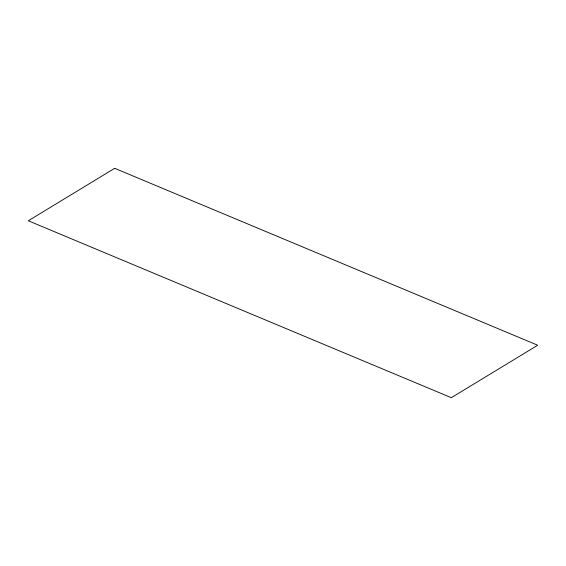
<?xml version="1.0" encoding="UTF-8"?>
<svg xmlns="http://www.w3.org/2000/svg" width="566" height="566" viewBox="0 0 566 566"><rect width="100%" height="100%" fill="white"/><g stroke="black" fill="none" stroke-linecap="round" stroke-linejoin="round"><path stroke-width="0.85" d="M114.686 168.314L28.3 220.768L451.314 397.686L537.7 345.232L114.686 168.314"/></g></svg>
